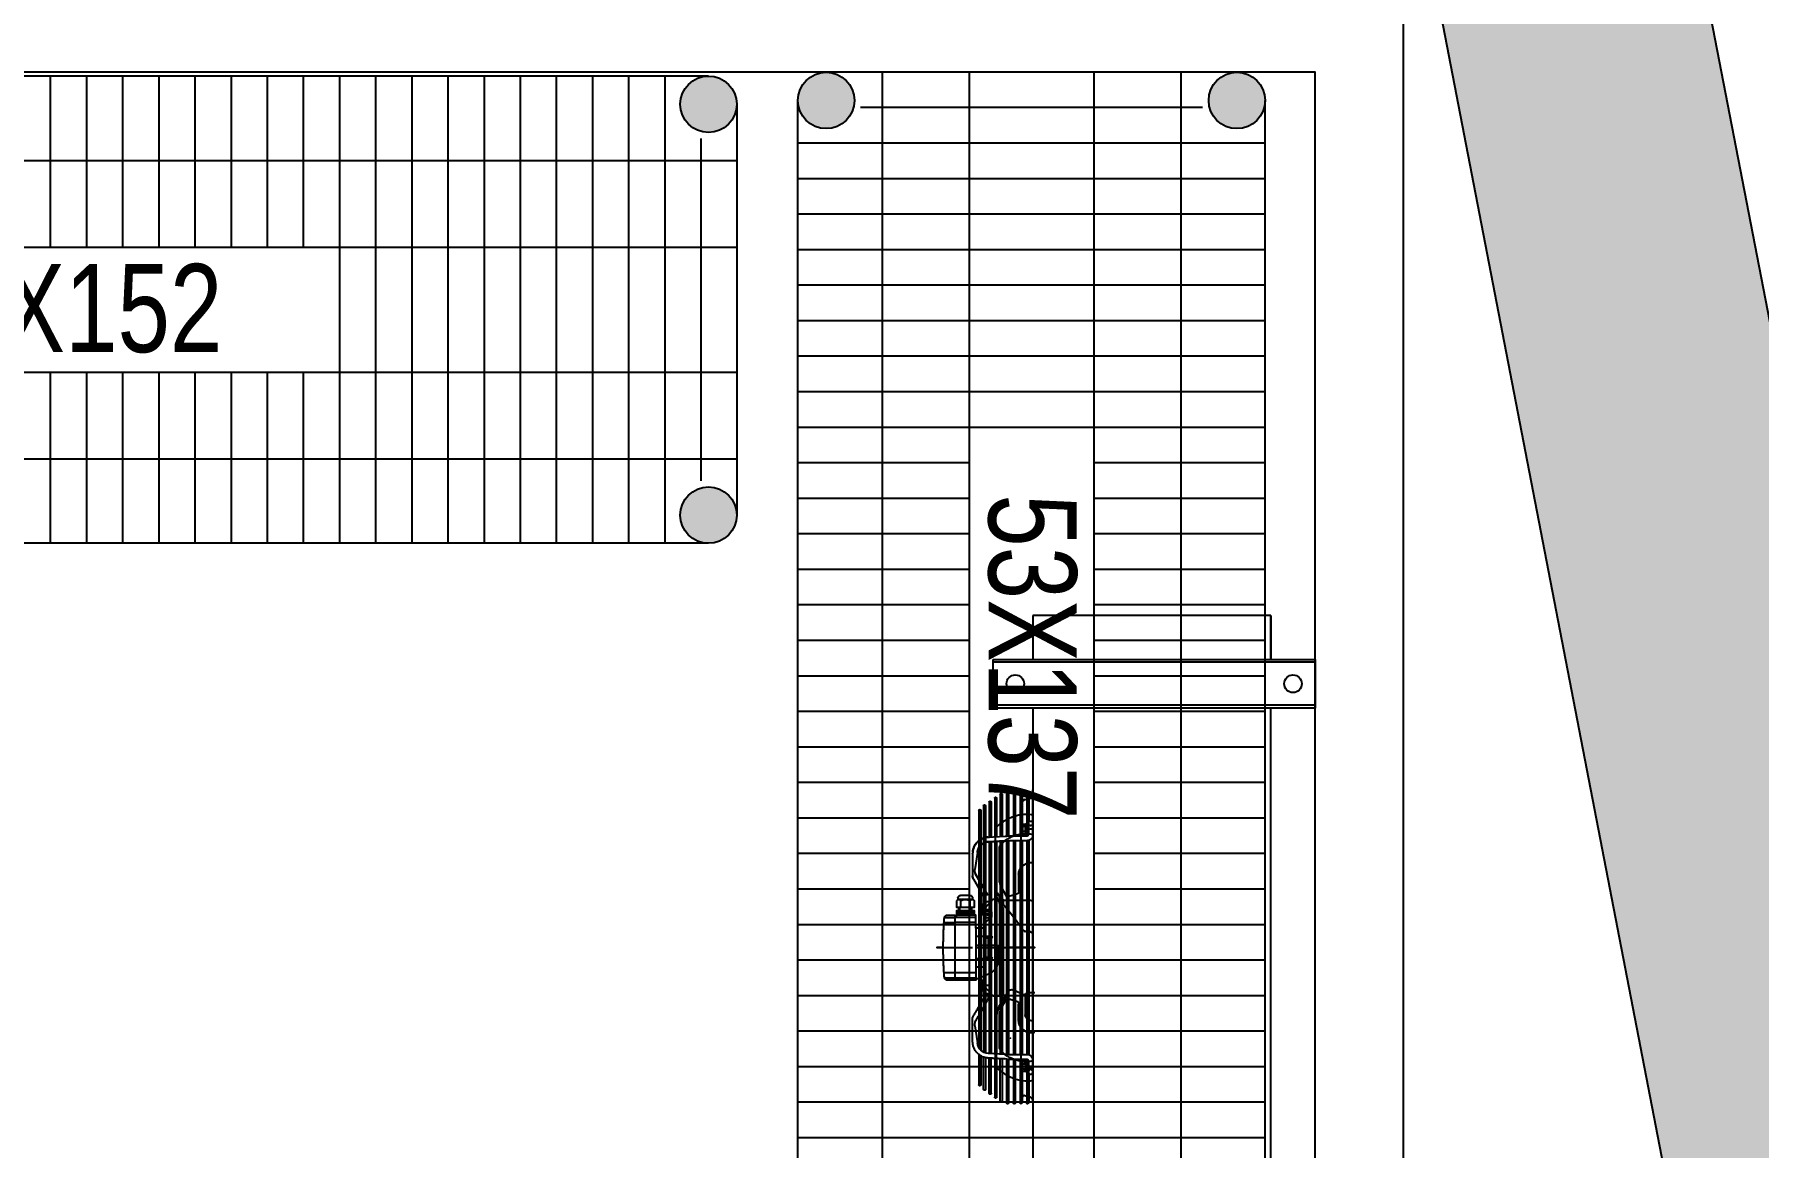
# Model space of a CAD drawing. Header units: millimetres. Extents: x -29311 to -3405, y 28913 to 42880.
# Drawn here: x -14179 to -13983.4, y 40150.8 to 40277 of the extents above; entities that cross this region are included whole.
import ezdxf

# ---------------------------------------------------------------- set-up
doc = ezdxf.new("R2010")
doc.units = ezdxf.units.MM
for name, color, linetype in [('A-BA', 1, 'Continuous'), ('Kıtc-002 Çizgi', 7, 'Continuous'), ('Kıtc-034 Soğuk Oda', 1, 'Continuous')]:
    doc.layers.add(name, color=color, linetype=linetype)
for name, color, linetype, lineweight in [('continious2', 253, 'Continuous', 25), ('s-depo', 140, 'Continuous', 25), ('tarama-betonarme', 252, 'Continuous', 13)]:
    doc.layers.add(name, color=color, linetype=linetype, lineweight=lineweight)
doc.styles.add('style1', font='turkce.shx', dxfattribs={"height": 100})

# ---------------------------------------------------------------- blocks, each defined once
blk = doc.blocks.new('A$C50763B7D')
at = {"layer": 'Kıtc-034 Soğuk Oda'}
for p, q in [((5.31, 42.91), (5.31, 6.41)), ((10.19, 42.91), (10.19, 6.41)), ((5, 37.91), (0, 37.91)), ((0, 37.91), (0, 10.91)), ((0, 37.91), (5, 37.91)), ((109.5, 37.91), (10.5, 37.91)), ((0, 10.91), (5, 10.91)), ((10.5, 10.91), (109.5, 10.91)), ((10.5, 10.91), (20.16, 10.91)), ((20.09, 10.43), (23.45, 10.43)), ((20.09, 10.21), (23.57, 10.21)), ((24.22, 10.24), (24.22, 10.91)), ((24.87, 10.21), (25.03, 10.21)), ((25.03, 10.24), (25.03, 7.96)), ((25.52, 10.43), (49.84, 10.43)), ((25.53, 10.21), (49.81, 10.21)), ((25.55, 10.24), (25.55, 7.98)), ((35.85, 10.07), (35.87, 10.03)), ((42.49, 8.72), (43.08, 10.03)), ((49.81, 7.98), (49.81, 10.24)), ((50.33, 7.96), (50.33, 10.24)), ((50.33, 10.21), (50.5, 10.21)), ((50.47, 10.91), (51.78, 10.91)), ((50.8, 10.39), (50.8, 10.24)), ((51.42, 9.77), (51.42, 10.09)), ((20.09, 9.67), (25.03, 9.67)), ((20.09, 9.45), (25.03, 9.45)), ((20.09, 8.91), (25.03, 8.91)), ((20.09, 8.69), (25.03, 8.69)), ((20.09, 7.93), (25.03, 7.93)), ((25.55, 9.67), (49.81, 9.67)), ((25.55, 9.45), (49.81, 9.45)), ((25.55, 8.91), (49.81, 8.91)), ((25.55, 8.69), (49.81, 8.69)), ((25.55, 8.15), (49.81, 8.15)), ((25.55, 7.93), (49.81, 7.93)), ((29.35, 9.29), (31.29, 9.29)), ((31.85, 7.91), (30.65, 7.28)), ((31.58, 9.17), (31.92, 8.07)), ((42.72, 8.05), (44.48, 7.11)), ((43.08, 7.84), (44.43, 7.02)), ((46.02, 9.29), (44.08, 9.29)), ((51.15, 9.2), (51.15, 9.72)), ((20.3, 7.42), (25.06, 7.42)), ((20.3, 7.19), (25.07, 7.19)), ((20.73, 6.57), (25.11, 6.57)), ((21.17, 6.17), (25.13, 6.17)), ((21.17, 5.95), (25.15, 5.95)), ((25.15, 5.81), (25.04, 7.75)), ((25.58, 7.42), (49.78, 7.42)), ((25.59, 7.19), (49.77, 7.19)), ((25.61, 6.79), (49.75, 6.79)), ((25.63, 6.57), (49.73, 6.57)), ((25.65, 6.17), (49.71, 6.17)), ((25.66, 5.95), (49.7, 5.95)), ((29.87, 7.11), (26.39, 7.11)), ((32.35, 7.17), (32.21, 7.17)), ((32.21, 6.85), (32.21, 6.51)), ((32.92, 5.72), (32.48, 6.12)), ((33.16, 7.54), (43.08, 7.54)), ((33.4, 6.17), (33.4, 4.7)), ((33.56, 6.13), (33.56, 5.4)), ((33.63, 6.2), (34.22, 6.2)), ((34.29, 6.13), (34.29, 5.4)), ((41.97, 6.17), (41.97, 4.7)), ((42.89, 6.12), (42.45, 5.72)), ((42.92, 6.12), (42.92, 5.84)), ((48.97, 7.11), (45.5, 7.11)), ((49.8, 7.77), (49.69, 5.85)), ((21.61, 5.54), (49.64, 5.54)), ((21.61, 5.32), (49.55, 5.32)), ((22.13, 4.99), (49.31, 4.99)), ((22.13, 4.77), (49.01, 4.77)), ((26.88, 4.61), (28.81, 4.33)), ((29.92, 4.16), (31.85, 5.28)), ((32.06, 4.06), (32.21, 4.06)), ((33.47, 3.99), (33.1, 3.99)), ((33.47, 3.92), (33.1, 3.92)), ((33.61, 5.14), (33.82, 5.14)), ((36.43, 5.4), (36.43, 4.44)), ((39.9, 5.4), (41.49, 5.4)), ((41.55, 5.14), (41.76, 5.14)), ((41.76, 5.14), (41.76, 4.84)), ((41.76, 5.14), (42.19, 5.14)), ((43.16, 5.32), (42.64, 5.32)), ((46.55, 4.33), (48.48, 4.61)), ((32.06, 2.4), (32.21, 2.4)), ((32.36, 3.77), (33.1, 3.77)), ((33.47, 2.51), (33.1, 2.51)), ((41.38, 2.07), (33.99, 2.07)), ((34.26, 0.94), (34.26, 2)), ((34.85, 0.89), (34.85, 2)), ((40.52, 0.89), (40.52, 2)), ((41.11, 0.94), (41.11, 2))]:
    blk.add_line(p, q, dxfattribs=at)
for points in [[(5, 6.41), (5, 42.91), (10.5, 42.91), (10.5, 6.41)], [(51.78, 10.39), (51.81, 10.39), (51.81, 10.24), (51.5, 10.24), (50.8, 10.24), (50.47, 10.24), (50.47, 10.39), (50.8, 10.39), (51.5, 10.39), (51.5, 10.24)], [(25.67, 5.85), (25.56, 7.77)], [(29.28, 4.37), (31.71, 5.77)], [(32.73, 5.32), (31.8, 5.32)], [(32.36, 2.23), (33.1, 2.23), (33.1, 4.28), (32.36, 4.28), (32.23, 4.13), (32.21, 4.1), (32.21, 2.4), (32.23, 2.38)], [(41.55, 5.14), (41.55, 4.84), (41.76, 4.84), (42.19, 4.84), (42.19, 5.14), (42.4, 5.14), (42.53, 5.14), (42.53, 5.21), (41.49, 5.21), (41.42, 5.21), (41.42, 5.14)]]:
    blk.add_lwpolyline(points, close=True, dxfattribs=at)
for points in [[(20.16, 10.91), (53.16, 10.91), (51.36, 10.91), (51.36, 10.76), (51.36, 10.24)], [(24.57, 10.39), (24.57, 10.24), (23.87, 10.24), (23.56, 10.24), (23.56, 10.39), (23.59, 10.39), (23.87, 10.39)], [(23.87, 10.24), (23.87, 10.39), (24.57, 10.39), (24.89, 10.39), (24.89, 10.24), (24.57, 10.24)], [(37.68, 4.44), (37.68, 11.13), (37.68, 7.87)], [(51.15, 10.91), (51.15, 10.24), (51.15, 10.55)], [(51.8, 10.21), (53.16, 10.21), (54.59, 10.21), (55.27, 10.21)], [(51.92, 10.43), (53.16, 10.43), (54.59, 10.43), (55.27, 10.43)], [(23.66, 9.77), (23.66, 9.77), (23.74, 9.72), (24.69, 9.72), (24.77, 9.77), (24.77, 9.77)], [(50.33, 9.67), (53.16, 9.67), (54.59, 9.67), (55.27, 9.67)], [(50.33, 9.45), (53.29, 9.45), (54.47, 9.45), (55.28, 9.45)], [(50.33, 8.91), (53.29, 8.91), (54.47, 8.91), (55.28, 8.91)], [(50.33, 8.69), (53.29, 8.69), (54.47, 8.69), (55.28, 8.69)], [(50.33, 7.93), (53.21, 7.93), (54.54, 7.93), (55.28, 7.93)], [(31.47, 6.85), (32.21, 7.28), (32.21, 7.54), (32.29, 7.54), (32.77, 7.54)], [(32.01, 6.66), (32.01, 6.66), (31.91, 6.77)], [(32.21, 7.28), (32.21, 7.17), (32.21, 7.05)], [(36.61, 6.17), (36.61, 5.84), (38.76, 5.84)], [(54.2, 6.17), (53.28, 6.17), (50.23, 6.17)], [(50.25, 6.57), (53.21, 6.57), (54.54, 6.57), (54.64, 6.57)], [(33.88, 5.32), (32.73, 5.32), (32.73, 5.21), (32.84, 5.21), (33.88, 5.21), (33.95, 5.21), (33.95, 5.14), (33.82, 5.14), (33.82, 4.84), (33.61, 4.84), (33.18, 4.84), (32.97, 4.84), (32.97, 5.14), (32.84, 5.14), (32.84, 5.21)], [(32.97, 5.14), (33.18, 5.14), (33.18, 4.84)], [(33.18, 5.14), (33.61, 5.14), (33.61, 4.84)], [(33.47, 2.83), (33.47, 4.06), (33.47, 4.24), (33.84, 4.24), (33.84, 4.18), (33.99, 4.18), (33.99, 4.06), (33.99, 3.97)], [(33.99, 4.06), (33.99, 2.88), (33.99, 2.33), (33.84, 2.33), (33.84, 2.88), (33.84, 4.06), (33.84, 4.18), (33.65, 4.18), (33.65, 4.06), (33.65, 2.88), (33.65, 2.33), (33.84, 2.33), (33.84, 2.27), (33.47, 2.27), (33.47, 2.51), (33.47, 2.59)], [(35.47, 4.44), (34.21, 4.44), (33.99, 4.44), (33.99, 4.18)], [(34.26, 4.36), (34.26, 4.06), (34.26, 2.88), (34.26, 2.14)], [(34.85, 4.36), (34.85, 4.06), (34.85, 2.88), (34.85, 2.14)], [(35.47, 5.4), (36.43, 5.4), (38.94, 5.4), (38.94, 4.44)], [(37.68, 0.74), (37.68, 0.74), (37.68, 0), (37.68, 2.88), (37.68, 4.06)], [(38.94, 5.4), (39.9, 5.4), (39.9, 4.44)], [(40.52, 2.14), (40.52, 2.88), (40.52, 4.06), (40.52, 4.36)], [(41.11, 2.14), (41.11, 2.88), (41.11, 4.06), (41.11, 4.36)], [(42.85, 5.4), (41.49, 5.4), (41.49, 5.32)], [(42.53, 5.21), (42.64, 5.21), (42.64, 5.32), (41.49, 5.32), (41.49, 5.21)], [(42.19, 4.84), (42.4, 4.84), (42.4, 5.14)], [(43.16, 5.84), (42.92, 5.84), (42.92, 5.47)], [(49.8, 4.77), (52.71, 4.77), (53.24, 4.77)], [(31.77, 3.77), (31.77, 3.59), (31.77, 2.88), (31.77, 2.7)], [(33.1, 2.59), (33.47, 2.59), (33.47, 2.7), (33.47, 2.83), (33.47, 2.88)]]:
    blk.add_lwpolyline(points, dxfattribs=at)
for centre in [(7.75, 40.41), (7.75, 8.91)]:
    blk.add_circle(centre, 1, dxfattribs=at)
at = {"layer": 'Kıtc-034 Soğuk Oda', "extrusion": (0, 0, -1)}
for centre, major_axis, start_param, end_param in [((20.08, 10.32), (0.0784, 0.0784), 2.28207, 5.615726), ((26.75, 10.15), (2.98, 2.98), 3.92838, 4.108501), ((26.75, 10.16), (-2.98, 2.98), 5.227591, 5.496398), ((24.22, 10.88), (0.588, 0.588), 2.016358, 2.696031), ((28.81, 10.15), (-2.87, 2.87), 5.521224, 5.686505), ((28.81, 10.16), (-2.87, 2.87), 5.221553, 5.413941), ((24.89, 10.24), (0.105, 0.105), -0.785398, 0.785398), ((29.62, 10.77), (1.13, 1.13), 3.948976, 4.010228), ((29.63, 10.77), (1.14, 1.14), 3.870027, 3.949132), ((29.63, 10.77), (1.14, 1.14), 3.790829, 3.869934), ((29.62, 10.77), (-1.13, 1.13), 5.282246, 5.361781), ((29.62, 10.77), (1.13, 1.13), 3.631825, 3.711355), ((29.59, 10.76), (1.11, 1.11), 3.55119, 3.631986), ((29.59, 10.76), (1.11, 1.11), 3.470306, 3.551091), ((29.54, 10.74), (-1.07, 1.07), 4.958464, 5.041272), ((29.54, 10.74), (-1.07, 1.07), 4.875566, 4.958358), ((29.48, 10.7), (1.02, 1.02), 3.219535, 3.304955), ((52.79, -15.42), (-21.54, 21.54), 0.068333, 0.190136), ((36.05, 9.73), (0.246, 0.246), 4.136819, 4.974188), ((36.3, 10.33), (0.366, 0.366), 3.403392, 4.565502), ((39.14, 8.23), (-2.87, 2.87), 6.136299, 6.220702), ((45.8, 10.89), (-2.14, 2.14), 5.234627, 5.576836), ((45.3, 10.52), (0.345, 0.345), 2.28971, 2.356167), ((45.3, 10.53), (0.349, 0.349), 2.223781, 2.289656), ((45.3, 10.55), (-0.367, 0.367), 3.667791, 3.795034), ((45.3, 10.55), (-0.367, 0.367), 3.540012, 3.667402), ((45.26, 10.63), (0.428, 0.428), 1.855236, 1.969777), ((45.26, 10.63), (-0.427, 0.427), 3.31102, 3.425748), ((45.18, 10.75), (-0.526, 0.526), 3.211862, 3.311404), ((45.05, 10.87), (0.653, 0.653), 1.36938, 1.455395), ((44.88, 10.98), (-0.799, 0.799), 2.865237, 2.940337), ((44.88, 10.98), (-0.798, 0.798), 2.790005, 2.865158), ((44.7, 11.07), (0.943, 0.943), 1.152122, 1.21932), ((44.7, 11.07), (-0.942, 0.942), 2.655634, 2.722861), ((44.53, 11.12), (-1.07, 1.07), 2.593806, 2.655716), ((44.53, 11.12), (1.07, 1.07), 0.961039, 1.022965), ((44.41, 11.14), (1.15, 1.15), 0.92968, 0.961107), ((45.89, 10.7), (1.02, 1.02), 1.407434, 1.492854), ((45.83, 10.74), (-1.07, 1.07), 2.895624, 2.978416), ((45.78, 10.76), (-1.11, 1.11), 2.6512, 2.731996), ((45.75, 10.77), (-1.13, 1.13), 2.57183, 2.65136), ((45.78, 10.78), (1.11, 1.11), 0.560797, 0.604414), ((45.75, 10.77), (-1.13, 1.13), 2.492201, 2.571736), ((45.75, 10.77), (-1.13, 1.13), 2.17505, 2.254579), ((45.73, 10.77), (-1.14, 1.14), 2.413251, 2.492356), ((45.75, 10.77), (-1.13, 1.13), 2.254674, 2.334209), ((45.73, 10.77), (1.14, 1.14), 0.763257, 0.842362), ((50.47, 10.24), (-0.471, 0.471), 5.497787, 7.068583), ((50.47, 10.24), (-0.105, 0.105), 5.497787, 7.068583), ((46.55, 10.16), (-2.87, 2.87), 2.424874, 2.632429), ((46.55, 10.15), (2.87, 2.87), 0.596681, 0.761961), ((51.15, 10.88), (0.588, 0.588), 2.016358, 2.696031), ((51.56, 10.27), (-0.16, 0.16), 3.26588, 4.588102), ((48.62, 10.27), (2.98, 2.98), 0.786787, 1.055595), ((48.62, 10.25), (2.98, 2.98), 0.629818, 0.784009), ((55.29, 10.32), (-0.0784, 0.0784), 0.667459, 4.001115), ((55.29, 10.32), (-0.0784, 0.0784), 0.667459, 4.001115), ((20.09, 9.56), (0.0784, 0.0784), 2.332894, 5.499349), ((20.09, 8.8), (0.0784, 0.0784), 2.356194, 5.491932), ((27.42, 10.35), (-3.47, 3.47), 4.983572, 5.225693), ((28.67, 11.06), (4.49, 4.49), 3.207953, 3.412361), ((24.22, 10.56), (0.588, 0.588), 2.016358, 2.696031), ((28.76, 10.12), (2.83, 2.83), 3.370857, 3.65722), ((28.73, 7.96), (-2.61, 2.61), 5.441178, 5.497787), ((27.75, 9.46), (1.97, 1.97), 2.978844, 3.377803), ((29.25, 7.98), (2.61, 2.61), 3.870567, 3.926991), ((29.48, 10.7), (1.02, 1.02), 3.134018, 3.219418), ((29.43, 10.64), (-0.967, 0.967), 4.616626, 4.705019), ((29.43, 10.65), (-0.968, 0.968), 4.528126, 4.616496), ((29.39, 10.59), (0.921, 0.921), 2.86617, 2.957557), ((29.39, 10.59), (-0.921, 0.921), 4.345459, 4.436822), ((29.37, 10.54), (-0.883, 0.883), 4.251721, 4.345708), ((29.37, 10.54), (-0.884, 0.884), 4.157598, 4.251565), ((29.36, 10.51), (0.859, 0.859), 2.491304, 2.587069), ((29.36, 10.51), (0.859, 0.859), 2.395385, 2.491139), ((29.36, 10.51), (-0.858, 0.858), 3.952882, 3.966324), ((29.36, 10.5), (-0.855, 0.855), 3.939409, 3.952881), ((31.29, 8.74), (0.393, 0.393), -0.785569, -0.696436), ((31.29, 8.77), (0.37, 0.37), -0.6968, -0.603944), ((31.3, 8.83), (-0.327, 0.327), 0.966415, 1.067225), ((31.47, 9.13), (-0.0806, 0.0806), 1.682012, 1.938797), ((31.74, 8.13), (-0.172, 0.172), 3.277271, 3.446371), ((31.78, 8.07), (0.12, 0.12), 1.492676, 1.707939), ((31.82, 8.03), (-0.0831, 0.0831), 2.789433, 3.064318), ((31.84, 8.02), (-0.0699, 0.0699), 1.793315, 2.101643), ((43.55, 8.03), (0.0831, 0.0831), 3.218868, 3.493753), ((43.59, 8.07), (-0.12, 0.12), 4.575246, 4.790509), ((43.63, 8.13), (0.172, 0.172), 2.836814, 3.005914), ((43.9, 9.13), (0.0806, 0.0806), 4.344388, 4.601173), ((44.01, 8.98), (0.212, 0.212), -1.314397, -1.17995), ((44.04, 8.91), (-0.272, 0.272), 0.390073, 0.504141), ((44.07, 8.83), (-0.327, 0.327), 0.503572, 0.604381), ((44.08, 8.77), (-0.37, 0.37), 0.603944, 0.6968), ((44.08, 8.74), (-0.393, 0.393), 0.696436, 0.785569), ((46, 10.5), (0.855, 0.855), 2.330304, 2.343777), ((46, 10.51), (0.858, 0.858), 2.316861, 2.330304), ((46, 10.51), (0.859, 0.859), 2.22125, 2.317004), ((46, 10.51), (-0.859, 0.859), 3.696116, 3.791881), ((46, 10.54), (0.884, 0.884), 2.03162, 2.125588), ((46, 10.54), (0.883, 0.883), 1.937478, 2.031464), ((45.97, 10.59), (-0.921, 0.921), 3.417159, 3.508523), ((45.97, 10.59), (-0.921, 0.921), 3.325628, 3.417016), ((45.94, 10.65), (-0.968, 0.968), 3.237486, 3.325855), ((45.94, 10.64), (-0.967, 0.967), 3.148963, 3.237356), ((45.89, 10.7), (-1.02, 1.02), 3.063768, 3.149167), ((47.93, 8.38), (0.0185, 0.0185), 1.908335, 2.147272), ((47.61, 9.46), (1.97, 1.97), 1.334586, 1.733545), ((46.11, 7.98), (2.61, 2.61), 0.785398, 0.841822), ((46.6, 10.12), (-2.83, 2.83), 2.625965, 2.912328), ((46.63, 7.96), (-2.61, 2.61), 2.356194, 2.412803), ((46.69, 11.17), (4.49, 4.49), 1.300028, 1.504436), ((47.95, 10.46), (-3.47, 3.47), 2.628289, 2.870409), ((55.28, 9.56), (-0.0784, 0.0784), 0.783836, 3.950291), ((55.28, 9.56), (-0.0784, 0.0784), 0.783836, 3.950291), ((55.28, 8.8), (-0.0784, 0.0784), 0.791253, 3.926991), ((20.3, 7.3), (0.0784, 0.0784), 2.356194, 5.488886), ((21.17, 6.06), (0.0784, 0.0784), 2.356194, 5.4852), ((24.2, 7.15), (0.291, 0.291), 2.976831, 3.204299), ((24.33, 7.32), (-0.438, 0.438), 4.376802, 4.549659), ((24.44, 7.55), (-0.618, 0.618), 4.2409, 4.378345), ((24.52, 7.79), (-0.8, 0.8), 4.126239, 4.241941), ((24.56, 8), (-0.949, 0.949), 4.023733, 4.126968), ((24.57, 8.12), (1.03, 1.03), 2.355937, 2.4535), ((26.99, 5.93), (1.31, 1.31), 3.863573, 3.961121), ((26.34, 7.46), (-0.247, 0.247), 4.246511, 4.382716), ((26.37, 7.55), (-0.311, 0.311), 4.130748, 4.247402), ((26.38, 7.62), (0.363, 0.363), 2.455386, 2.560603), ((26.39, 7.66), (0.392, 0.392), 2.355954, 2.455906), ((29.87, 9.19), (1.47, 1.47), 2.252156, 2.356467), ((29.89, 9.02), (1.35, 1.35), 2.142449, 2.252751), ((29.95, 8.73), (1.14, 1.14), 2.019794, 2.143207), ((30.07, 8.39), (-0.887, 0.887), 3.445587, 3.591648), ((52.79, -15.42), (21.54, 21.54), -1.540426, -1.526856), ((52.79, -15.42), (-21.44, 21.44), 0.03037, 0.039464), ((52.79, -15.42), (21.54, 21.54), -1.526856, -1.520739), ((52.79, -15.42), (21.44, 21.44), -1.531333, -1.518473), ((52.79, -15.42), (21.54, 21.54), -1.520739, -1.502463), ((32.53, 7.48), (0.261, 0.261), 1.631792, 1.756742), ((52.79, -15.42), (21.36, 21.36), -1.509801, -1.49258), ((33.63, 6.13), (0.0523, 0.0523), 3.926991, 5.497787), ((33.96, 5.81), (-0.121, 0.121), 5.814379, 5.884605), ((33.92, 5.83), (-0.0881, 0.0881), 6.196838, 6.283889), ((33.89, 5.86), (0.0616, 0.0616), -1.373074, -1.26208), ((33.89, 5.86), (-0.0617, 0.0617), 0.308973, 0.419829), ((33.89, 5.87), (0.0544, 0.0544), -1.151459, -1.030649), ((33.89, 5.87), (-0.0545, 0.0545), 0.540479, 0.661187), ((33.89, 5.87), (0.052, 0.052), -0.910198, -0.785581), ((33.89, 5.87), (-0.052, 0.052), 0.785581, 0.910198), ((33.89, 5.87), (-0.0545, 0.0545), 0.909609, 1.030317), ((33.89, 5.87), (-0.0544, 0.0544), 1.030649, 1.151459), ((33.88, 5.86), (0.0617, 0.0617), -0.419829, -0.308973), ((33.88, 5.86), (-0.0616, 0.0616), 1.26208, 1.373074), ((33.87, 5.85), (-0.0732, 0.0732), 1.372713, 1.471378), ((33.87, 5.85), (0.0731, 0.0731), -0.099237, -0.000455), ((33.86, 5.83), (0.0881, 0.0881), -0.000704, 0.086347), ((33.86, 5.83), (0.088, 0.088), 0.086472, 0.173604), ((33.82, 5.81), (0.121, 0.121), 0.328319, 0.398515), ((33.82, 5.81), (-0.121, 0.121), 1.969377, 2.039603), ((34.22, 6.13), (-0.0523, 0.0523), 0.785398, 2.356194), ((35.98, 7.02), (-1.33, 1.33), 4.483365, 4.963871), ((36.5, 6.17), (-0.0784, 0.0784), 5.887583, 8.249584), ((38.87, 6.17), (-0.0784, 0.0784), 5.887583, 8.249584), ((25.88, -1.01), (11.55, 11.55), 0.351241, 0.445856), ((45.42, 8.73), (-1.14, 1.14), 4.139979, 4.263391), ((45.48, 9.02), (-1.35, 1.35), 4.030434, 4.140737), ((45.5, 9.19), (-1.47, 1.47), 3.926718, 4.031029), ((48.97, 7.66), (-0.392, 0.392), 3.827279, 3.927231), ((48.98, 7.62), (0.363, 0.363), 2.151786, 2.257003), ((48.99, 7.55), (-0.311, 0.311), 3.606579, 3.723234), ((49.02, 7.46), (-0.247, 0.247), 3.471266, 3.607471), ((49.06, 7.38), (0.182, 0.182), 1.734588, 1.901722), ((49.11, 7.32), (-0.126, 0.126), 3.093739, 3.30695), ((48.37, 5.93), (-1.31, 1.31), 2.322064, 2.419613), ((50.79, 8.23), (-1.03, 1.03), 3.829685, 3.927249), ((50.81, 8.11), (0.949, 0.949), 2.156218, 2.259453), ((50.85, 7.9), (0.8, 0.8), 2.041244, 2.156946), ((50.93, 7.66), (0.618, 0.618), 1.90484, 2.042285), ((54.63, 6.68), (0.0784, 0.0784), -0.794299, 2.356194), ((21.61, 5.43), (-0.0784, 0.0784), 3.926991, 7.059683), ((22.13, 4.88), (0.0784, 0.0784), 2.356194, 5.488886), ((28.93, 5.66), (-0.941, 0.941), 3.65795, 4.014257), ((32.06, 3.77), (0.209, 0.209), 3.926991, 5.497787), ((32.51, 4.02), (0.209, 0.209), 4.06882, 4.287329), ((33.71, 6.51), (-0.784, 0.784), 4.148479, 4.712389), ((33.99, 5.8), (0.145, 0.145), 4.05082, 4.1132), ((33.99, 5.8), (0.145, 0.145), 3.988386, 4.050774), ((33.99, 5.8), (-0.148, 0.148), 5.497809, 5.559256), ((33.99, 5.8), (-0.148, 0.148), 5.436318, 5.497765), ((33.99, 5.8), (-0.145, 0.145), 5.374004, 5.436392), ((33.99, 5.8), (-0.145, 0.145), 5.311578, 5.373958), ((33.97, 5.8), (-0.135, 0.135), 5.74923, 5.814474), ((33.97, 5.8), (0.135, 0.135), 4.11312, 4.178381), ((33.97, 5.8), (-0.135, 0.135), 5.246397, 5.311658), ((33.97, 5.8), (0.135, 0.135), 3.610304, 3.675548), ((33.96, 5.79), (0.121, 0.121), 3.540173, 3.610399), ((33.96, 5.79), (0.121, 0.121), 3.469912, 3.540108), ((33.92, 5.77), (-0.088, 0.088), 4.798861, 4.885993), ((33.92, 5.77), (-0.0881, 0.0881), 4.711685, 4.798736), ((33.89, 5.74), (0.0616, 0.0616), 2.832876, 2.94387), ((33.89, 5.74), (0.0617, 0.0617), 2.721763, 2.832619), ((33.89, 5.73), (0.0544, 0.0544), 2.601445, 2.722255), ((33.89, 5.73), (-0.0545, 0.0545), 4.051202, 4.17191), ((33.89, 5.73), (0.052, 0.052), 2.356377, 2.480994), ((33.89, 5.73), (-0.052, 0.052), 3.802191, 3.926808), ((33.89, 5.73), (0.0545, 0.0545), 2.111276, 2.231984), ((33.89, 5.73), (0.0544, 0.0544), 1.990134, 2.110944), ((33.88, 5.74), (-0.0617, 0.0617), 3.450566, 3.561422), ((33.88, 5.74), (0.0616, 0.0616), 1.768519, 1.879513), ((33.87, 5.75), (0.0732, 0.0732), 1.670215, 1.768879), ((33.86, 5.77), (0.088, 0.088), 1.397192, 1.484325), ((33.84, 5.78), (-0.105, 0.105), 2.890724, 2.968161), ((33.82, 5.79), (0.121, 0.121), 1.172281, 1.242477), ((33.84, 5.78), (-0.105, 0.105), 2.81315, 2.890637), ((33.8, 5.8), (0.135, 0.135), 0.468711, 0.533956), ((33.8, 5.8), (-0.135, 0.135), 2.607637, 2.672882), ((33.82, 5.79), (-0.121, 0.121), 2.672786, 2.743012), ((33.8, 5.8), (0.135, 0.135), 0.534008, 0.599269), ((33.79, 5.8), (-0.145, 0.145), 2.169985, 2.232365), ((33.79, 5.8), (-0.145, 0.145), 2.232411, 2.294799), ((33.78, 5.8), (-0.148, 0.148), 2.294726, 2.356173), ((33.78, 5.8), (0.148, 0.148), 0.78542, 0.846867), ((33.79, 5.8), (0.145, 0.145), 0.846794, 0.909182), ((33.79, 5.8), (0.145, 0.145), 0.909227, 0.971608), ((33.8, 5.8), (0.135, 0.135), 0.971527, 1.036789), ((25.88, -1.01), (11.55, 11.55), 0.463068, 0.469953), ((41.66, 6.51), (0.784, 0.784), 1.570796, 2.134707), ((42.85, 5.47), (0.0523, 0.0523), 0.785398, 2.356194), ((43.16, 3.99), (1.31, 1.31), -0.785398, -0.513045), ((43.16, 3.99), (0.941, 0.941), -0.785398, -0.513045), ((48.37, 5.93), (0.941, 0.941), 0.846576, 2.268928), ((48.37, 5.93), (-0.941, 0.941), 2.408818, 2.417373), ((32.06, 2.7), (-0.209, 0.209), 3.926991, 5.497787), ((32.51, 2.49), (-0.209, 0.209), 5.137449, 6.544985)]:
    blk.add_ellipse(centre, major_axis=major_axis, ratio=1, start_param=start_param, end_param=end_param, dxfattribs=at)
at = {"layer": 'Kıtc-034 Soğuk Oda'}
for points, weights, knots in [([(55.16, 10.91), (37.66, 10.91), (20.16, 10.91), (20.47, 10.91), (20.68, 10.69), (20.9, 10.47), (20.9, 10.17), (20.9, 9.85), (20.9, 9.54), (37.68, 9.54), (54.47, 9.54), (54.47, 9.85), (54.47, 10.17), (54.47, 10.47), (54.69, 10.69), (54.9, 10.91), (55.21, 10.91), (54.9, 10.91), (54.59, 10.91), (53.88, 10.91), (53.16, 10.91)], [1, 1, 1, 0.923879532511, 1, 0.923879532511, 1, 1, 1, 1, 1, 1, 1, 0.923879532509, 1, 0.923879532509, 1, 1, 1, 1, 1], [0, 0, 0, 1, 1, 1.785398, 1.785398, 2.570796, 2.570796, 3.570796, 3.570796, 4.570796, 4.570796, 5.570796, 5.570796, 6.356194, 6.356194, 7.141593, 7.141593, 8.141593, 8.141593, 9.141593, 9.141593, 9.141593]), ([(23.59, 10.91), (23.85, 10.91), (23.85, 10.65), (23.85, 10.39), (23.59, 10.39), (23.33, 10.39), (23.33, 10.65), (23.33, 10.91), (23.59, 10.91), (24.24, 10.91), (24.89, 10.91), (25.55, 10.91), (25.55, 10.24)], [1, 0.707106781187, 1, 0.707106781187, 1, 0.707106781187, 1, 0.707106781187, 1, 1, 1, 0.707106781188, 1], [0, 0, 0, 1.570796, 1.570796, 3.141593, 3.141593, 4.712389, 4.712389, 6.283185, 6.283185, 7.283185, 7.283185, 8.853982, 8.853982, 8.853982]), ([(23.66, 10.09), (23.6, 10.17), (23.54, 10.24), (24.22, 10.24), (24.89, 10.24), (24.83, 10.17), (24.77, 10.09), (24.63, 9.99), (24.49, 10.09), (24.49, 9.93), (24.49, 9.77), (24.63, 9.66), (24.77, 9.77), (24.77, 9.93), (24.77, 10.09)], [1, 1, 1, 1, 1, 1, 1, 0.789310470487, 1, 1, 1, 0.789310470464, 1, 1, 1], [0, 0, 0, 1, 1, 2, 2, 3, 3, 4.322222, 4.322222, 5.322222, 5.322222, 6.644445, 6.644445, 7.644445, 7.644445, 7.644445]), ([(23.94, 10.09), (23.8, 9.99), (23.66, 10.09), (23.66, 9.93), (23.66, 9.77), (23.8, 9.66), (23.94, 9.77), (23.94, 9.93), (23.94, 10.09)], [1, 0.789310470487, 1, 1, 1, 0.789310470464, 1, 1, 1], [0, 0, 0, 1.322222, 1.322222, 2.322222, 2.322222, 3.644445, 3.644445, 4.644445, 4.644445, 4.644445]), ([(32.29, 7.54), (32.29, 8.96), (32.29, 10.38), (32.29, 10.65), (32.37, 10.91)], [1, 1, 1, 0.986361221501, 1], [0, 0, 0, 1, 1, 1.330695, 1.330695, 1.330695]), ([(42.92, 9.98), (42.99, 10.03), (43.08, 10.03), (44.19, 10.03), (45.3, 10.03)], [1, 0.957755338239, 1, 1, 1], [0, 0, 0, 0.583407, 0.583407, 1.583407, 1.583407, 1.583407]), ([(45.78, 10.3), (45.75, 10.26), (45.73, 10.24), (45.7, 10.21), (45.67, 10.18)], [1, 0.999077269597, 1, 0.998758065832, 1], [0, 0, 0, 0.0859243, 0.0859243, 0.1856114, 0.1856114, 0.1856114]), ([(47.24, 10.19), (47.21, 10.13), (47.18, 10.07), (47.16, 10.02), (47.13, 9.96)], [1, 0.999184332451, 1, 0.999142983122, 1], [0, 0, 0, 0.0807851, 0.0807851, 0.1635928, 0.1635928, 0.1635928]), ([(50.87, 9.77), (50.87, 9.93), (50.87, 10.09), (50.73, 9.99), (50.59, 10.09), (50.59, 9.93), (50.59, 9.77), (50.59, 9.77), (50.59, 9.77), (50.63, 9.75), (50.67, 9.72), (51.15, 9.72), (51.62, 9.72), (51.66, 9.75), (51.7, 9.77), (51.7, 9.77), (51.7, 9.77), (51.7, 9.93), (51.7, 10.09), (51.76, 10.17), (51.82, 10.24), (51.15, 10.24), (50.47, 10.24), (50.53, 10.17), (50.59, 10.09)], [1, 1, 1, 0.789310470487, 1, 1, 1, 1, 1, 1, 1, 1, 1, 1, 1, 1, 1, 1, 1, 1, 1, 1, 1, 1, 1], [0, 0, 0, 1, 1, 2.322222, 2.322222, 3.322222, 3.322222, 4.322222, 4.322222, 5.322222, 5.322222, 6.322222, 6.322222, 7.322222, 7.322222, 8.322222, 8.322222, 9.322222, 9.322222, 10.322222, 10.322222, 11.322222, 11.322222, 12.322222, 12.322222, 12.322222]), ([(51.78, 10.39), (51.52, 10.39), (51.52, 10.65), (51.52, 10.91), (51.78, 10.91), (52.03, 10.91), (52.03, 10.65), (52.03, 10.39), (51.78, 10.39)], [1, 0.707106781187, 1, 0.707106781187, 1, 0.707106781187, 1, 0.707106781187, 1], [0, 0, 0, 1.570796, 1.570796, 3.141593, 3.141593, 4.712389, 4.712389, 6.283185, 6.283185, 6.283185]), ([(20.09, 7.93), (20.02, 7.93), (19.99, 7.98), (19.96, 8.04), (19.99, 8.09), (20.02, 8.15), (20.09, 8.15), (22.56, 8.15), (25.03, 8.15)], [1, 0.865282725606, 1, 0.865282725606, 1, 0.865282725606, 1, 1, 1], [0, 0, 0, 1.050164, 1.050164, 2.100329, 2.100329, 3.150493, 3.150493, 4.150493, 4.150493, 4.150493]), ([(31.43, 9.27), (31.45, 9.27), (31.47, 9.26), (31.49, 9.25), (31.51, 9.24)], [1, 0.998373990694, 1, 0.997741350893, 1], [0, 0, 0, 0.1140684, 0.1140684, 0.2485154, 0.2485154, 0.2485154]), ([(31.51, 9.24), (31.52, 9.23), (31.54, 9.22), (31.55, 9.21), (31.56, 9.2)], [1, 0.996625680555, 1, 0.994705790483, 1], [0, 0, 0, 0.1643464, 0.1643464, 0.3702374, 0.3702374, 0.3702374]), ([(31.93, 8.04), (31.94, 8.03), (31.93, 8.01), (31.93, 8), (31.93, 7.98)], [1, 0.985060682259, 1, 0.98638337132, 1], [0, 0, 0, 0.3461406, 0.3461406, 0.6765663, 0.6765663, 0.6765663]), ([(43.16, 6.51), (43.16, 6.84), (43.16, 7.17), (43.16, 7.36), (43.16, 7.54), (43.12, 7.54), (43.08, 7.54), (43.08, 7.69), (43.08, 7.84), (42.9, 7.94), (42.72, 8.05), (42.3, 8.28), (42.49, 8.72)], [1, 1, 1, 1, 1, 1, 1, 1, 1, 1, 1, 0.730774152892, 1], [0, 0, 0, 1, 1, 2, 2, 3, 3, 4, 4, 5, 5, 6.502682, 6.502682, 6.502682]), ([(43.44, 7.98), (43.44, 8), (43.43, 8.01), (43.43, 8.03), (43.44, 8.04)], [1, 0.986383371331, 1, 0.985060682257, 1], [0, 0, 0, 0.3304257, 0.3304257, 0.6765663, 0.6765663, 0.6765663]), ([(43.44, 8.04), (43.44, 8.06), (43.45, 8.07), (43.62, 8.62), (43.79, 9.17)], [1, 0.988140265059, 1, 1, 1], [0, 0, 0, 0.308328, 0.308328, 1.308328, 1.308328, 1.308328]), ([(44.88, 7.21), (44.8, 7.24), (44.71, 7.28), (44.12, 7.59), (43.52, 7.91)], [1, 0.997334462686, 1, 1, 1], [0, 0, 0, 0.146061, 0.146061, 1.146061, 1.146061, 1.146061]), ([(43.81, 9.2), (43.82, 9.21), (43.83, 9.22), (43.84, 9.23), (43.86, 9.24)], [1, 0.994705790542, 1, 0.996625680555, 1], [0, 0, 0, 0.205891, 0.205891, 0.3702374, 0.3702374, 0.3702374]), ([(47.96, 8.36), (47.95, 8.36), (47.95, 8.36), (47.95, 8.36), (47.94, 8.36)], [1, 0.996106431449, 1, 0.994580852901, 1], [0, 0, 0, 0.1765468, 0.1765468, 0.3848552, 0.3848552, 0.3848552]), ([(50.33, 8.15), (51.81, 8.15), (53.29, 8.15), (53.88, 8.15), (54.47, 8.15), (54.88, 8.15), (55.28, 8.15), (55.35, 8.15), (55.38, 8.09), (55.41, 8.04), (55.38, 7.98), (55.35, 7.93), (55.28, 7.93)], [1, 1, 1, 1, 1, 1, 1, 0.865282725601, 1, 0.865282725601, 1, 0.865282725601, 1], [0, 0, 0, 1, 1, 2, 2, 3, 3, 4.050164, 4.050164, 5.100329, 5.100329, 6.150493, 6.150493, 6.150493]), ([(51.7, 9.77), (51.56, 9.66), (51.42, 9.77), (51.15, 9.67), (50.87, 9.77), (50.73, 9.66), (50.59, 9.77)], [1, 0.789310470464, 1, 0.942809041584, 1, 0.789310470464, 1], [0, 0, 0, 1.322222, 1.322222, 2.001896, 2.001896, 3.324118, 3.324118, 3.324118]), ([(20.73, 6.57), (20.67, 6.57), (20.64, 6.63), (20.61, 6.68), (20.64, 6.74), (20.67, 6.79), (20.74, 6.79), (22.92, 6.79), (25.09, 6.79)], [1, 0.865282725606, 1, 0.865282725606, 1, 0.865282725606, 1, 1, 1], [0, 0, 0, 1.050164, 1.050164, 2.100329, 2.100329, 3.150493, 3.150493, 4.150493, 4.150493, 4.150493]), ([(31.47, 6.85), (31.13, 6.66), (30.73, 6.66), (27.65, 6.66), (24.57, 6.66)], [1, 0.966158876657, 1, 1, 1], [0, 0, 0, 0.521795, 0.521795, 1.521795, 1.521795, 1.521795]), ([(26.19, 7.15), (26.17, 7.16), (26.15, 7.17), (26.13, 7.18), (26.12, 7.2)], [1, 0.996510314401, 1, 0.9943230179, 1], [0, 0, 0, 0.1671339, 0.1671339, 0.3803448, 0.3803448, 0.3803448]), ([(32.21, 6.51), (32.21, 6.29), (32.41, 6.19), (32.44, 6.17), (32.44, 6.12)], [1, 0.859086122937, 1, 0.859086122944, 1], [0, 0, 0, 1.07463, 1.07463, 2.149259, 2.149259, 2.149259]), ([(33.88, 5.4), (33.72, 5.4), (33.56, 5.4), (33.04, 5.4), (32.52, 5.4), (32.44, 5.4), (32.44, 5.47), (32.44, 5.8), (32.44, 6.12)], [1, 1, 1, 1, 1, 0.707106781189, 1, 1, 1], [0, 0, 0, 1, 1, 2, 2, 3.570796, 3.570796, 4.570796, 4.570796, 4.570796]), ([(43.16, 7.17), (37.94, 7.17), (32.73, 7.17), (32.63, 7.1), (32.5, 7.11)], [1, 1, 1, 0.945046122032, 1], [0, 0, 0, 1, 1, 1.666121, 1.666121, 1.666121]), ([(33.8, 5.87), (33.8, 5.88), (33.8, 5.88), (33.8, 5.89), (33.81, 5.89)], [1, 0.999384121458, 1, 0.999249560003, 1], [0, 0, 0, 0.0701964, 0.0701964, 0.1476836, 0.1476836, 0.1476836]), ([(33.81, 5.89), (33.81, 5.9), (33.81, 5.9), (33.82, 5.91), (33.82, 5.91)], [1, 0.999250544548, 1, 0.999051143699, 1], [0, 0, 0, 0.0774364, 0.0774364, 0.1645688, 0.1645688, 0.1645688]), ([(33.83, 5.92), (33.83, 5.92), (33.84, 5.93), (33.84, 5.93), (33.84, 5.93)], [1, 0.998780501517, 1, 0.998783411389, 1], [0, 0, 0, 0.0987824, 0.0987824, 0.1974469, 0.1974469, 0.1974469]), ([(33.96, 5.9), (33.96, 5.9), (33.97, 5.89), (33.97, 5.89), (33.97, 5.88)], [1, 0.999250544546, 1, 0.999249559987, 1], [0, 0, 0, 0.0774364, 0.0774364, 0.1549236, 0.1549236, 0.1549236]), ([(36.61, 5.84), (36.61, 5.68), (36.61, 5.51), (36.61, 5.4), (36.5, 5.4), (36.39, 5.4), (36.39, 5.51), (36.39, 5.84), (36.39, 6.17)], [1, 1, 1, 0.707106781187, 1, 0.707106781187, 1, 1, 1], [0, 0, 0, 1, 1, 2.570796, 2.570796, 4.141593, 4.141593, 5.141593, 5.141593, 5.141593]), ([(37.42, 4.44), (37.42, 5.73), (37.42, 7.02), (37.64, 7.02), (37.87, 7.02), (38.38, 7.02), (38.9, 7.02), (39.41, 7.02), (39.86, 6.77), (40.43, 6.46), (40.71, 5.87)], [1, 1, 1, 1, 1, 1, 1, 0.968166097718, 1, 0.950696961754, 1], [0, 0, 0, 1, 1, 2, 2, 3, 3, 3.505998, 3.505998, 4.136639, 4.136639, 4.136639]), ([(38.98, 6.17), (38.98, 5.84), (38.98, 5.51), (38.98, 5.4), (38.87, 5.4), (38.76, 5.4), (38.76, 5.51), (38.76, 5.68), (38.76, 5.84), (38.76, 6.01), (38.76, 6.17)], [1, 1, 1, 0.707106781187, 1, 0.707106781187, 1, 1, 1, 1, 1], [0, 0, 0, 1, 1, 2.570796, 2.570796, 4.141593, 4.141593, 5.141593, 5.141593, 6.141593, 6.141593, 6.141593]), ([(42.92, 6.12), (42.92, 6.17), (42.96, 6.19), (43.16, 6.29), (43.16, 6.51)], [1, 0.859086122944, 1, 0.859086122931, 1], [0, 0, 0, 1.07463, 1.07463, 2.149259, 2.149259, 2.149259]), ([(50.32, 7.75), (50.27, 6.78), (50.21, 5.81), (50.11, 4.23), (48.53, 4.09), (48.44, 4.08), (48.34, 4.06), (46.98, 4.06), (45.62, 4.06), (44.57, 4.67), (43.52, 5.28)], [1, 1, 1, 0.758325483999, 1, 1, 1, 1, 1, 1, 1], [0, 0, 0, 1, 1, 2.420112, 2.420112, 3.420112, 3.420112, 4.420112, 4.420112, 5.420112, 5.420112, 5.420112]), ([(50.79, 6.66), (48.34, 6.66), (45.88, 6.66), (45.11, 6.66), (44.43, 7.02)], [1, 1, 1, 0.970123420627, 1], [0, 0, 0, 1, 1, 1.490115, 1.490115, 1.490115]), ([(50.79, 6.77), (48.34, 6.77), (45.88, 6.77), (45.14, 6.77), (44.48, 7.11)], [1, 1, 1, 0.970123420627, 1], [0, 0, 0, 1, 1, 1.490115, 1.490115, 1.490115]), ([(54.2, 6.17), (54.31, 6.17), (54.31, 6.06), (54.31, 5.95), (54.2, 5.95), (53.73, 5.95), (53.27, 5.95), (51.74, 5.95), (50.21, 5.95)], [1, 0.709328460322, 1, 0.709328460322, 1, 1, 1, 1, 1], [0, 0, 0, 1.564503, 1.564503, 3.129005, 3.129005, 4.129005, 4.129005, 5.129005, 5.129005, 5.129005]), ([(50.27, 6.79), (51.33, 6.79), (52.39, 6.79), (53.46, 6.79), (54.54, 6.79), (54.59, 6.79), (54.63, 6.79), (54.7, 6.79), (54.73, 6.74), (54.76, 6.68), (54.73, 6.63), (54.7, 6.57), (54.63, 6.57)], [1, 1, 1, 1, 1, 1, 1, 0.865282725606, 1, 0.865282725606, 1, 0.865282725606, 1], [0, 0, 0, 1, 1, 2, 2, 3, 3, 4.050164, 4.050164, 5.100329, 5.100329, 6.150493, 6.150493, 6.150493]), ([(50.3, 7.42), (51.22, 7.42), (52.14, 7.42), (53.34, 7.42), (54.54, 7.42), (54.81, 7.42), (55.07, 7.42), (55.18, 7.41), (55.18, 7.3), (55.18, 7.19), (55.07, 7.19), (54.81, 7.19), (54.54, 7.19), (53.32, 7.19), (52.09, 7.19), (51.19, 7.19), (50.29, 7.19)], [1, 1, 1, 1, 1, 1, 1, 0.710246643459, 1, 0.710246643459, 1, 1, 1, 1, 1, 1, 1], [0, 0, 0, 1, 1, 2, 2, 3, 3, 4.561896, 4.561896, 6.123791, 6.123791, 7.123791, 7.123791, 8.123791, 8.123791, 9.123791, 9.123791, 9.123791]), ([(51.31, 6.87), (51.36, 6.89), (51.4, 6.93), (51.44, 6.95), (51.47, 6.99), (51.22, 6.65), (50.79, 6.66)], [1, 0.996267402492, 1, 0.993539279801, 1, 0.891942634525, 1], [0, 0, 0, 0.172857, 0.172857, 0.400324, 0.400324, 1.33867, 1.33867, 1.33867]), ([(25.15, 5.81), (25.25, 4.23), (26.83, 4.09), (25.25, 4.23), (25.15, 5.81)], [1, 0.758325484, 1, 0.758325484, 1], [0, 0, 0, 1.420112, 1.420112, 2.840223, 2.840223, 2.840223]), ([(25.67, 5.86), (25.67, 5.86), (25.67, 5.85), (25.67, 5.86), (25.67, 5.86)], [1, 0.999990851561, 1, 0.999990851561, 1], [0, 0, 0, 0.00855498, 0.00855498, 0.01710995, 0.01710995, 0.01710995]), ([(26.88, 4.61), (25.74, 4.71), (25.67, 5.85), (25.74, 4.71), (26.88, 4.61), (25.74, 4.71), (25.67, 5.85)], [1, 0.757594916385, 1, 0.757594916385, 1, 0.757594916385, 1], [0, 0, 0, 1.422352, 1.422352, 2.844703, 2.844703, 4.267055, 4.267055, 4.267055]), ([(26.83, 4.09), (26.93, 4.08), (27.02, 4.06), (28.28, 4.06), (29.55, 4.06), (29.75, 4.06), (29.92, 4.16), (29.75, 4.06), (29.55, 4.06)], [1, 1, 1, 1, 1, 0.966004055419, 1, 0.966004055419, 1], [0, 0, 0, 1, 1, 2, 2, 2.522994, 2.522994, 3.045988, 3.045988, 3.045988]), ([(32.29, 3.63), (32.32, 3.7), (32.36, 3.77), (32.14, 3.89), (32.23, 4.13)], [1, 0.996650001803, 1, 0.762409395737, 1], [0, 0, 0, 0.163753, 0.163753, 1.571289, 1.571289, 1.571289]), ([(33.81, 5.7), (33.81, 5.7), (33.81, 5.7), (33.8, 5.71), (33.8, 5.71)], [1, 0.999250544547, 1, 0.999249559987, 1], [0, 0, 0, 0.0774364, 0.0774364, 0.1549236, 0.1549236, 0.1549236]), ([(33.84, 5.67), (33.84, 5.67), (33.84, 5.67), (33.83, 5.67), (33.83, 5.68)], [1, 0.99878341142, 1, 0.998780501534, 1], [0, 0, 0, 0.0986645, 0.0986645, 0.1974469, 0.1974469, 0.1974469]), ([(33.88, 5.21), (33.88, 5.27), (33.88, 5.32), (33.88, 5.36), (33.88, 5.4), (34.08, 5.4), (34.29, 5.4), (34.88, 5.4), (35.47, 5.4), (35.47, 4.92), (35.47, 4.44), (35.95, 4.44), (36.43, 4.44), (37.68, 4.44), (38.94, 4.44), (39.42, 4.44), (39.9, 4.44), (40.64, 4.44), (41.38, 4.44), (41.38, 4.25), (41.38, 4.06), (41.38, 3.47), (41.38, 2.88), (41.38, 2.48), (41.38, 2.07), (41.38, 1.65), (41.38, 1.23), (41.38, 0.89), (41.04, 0.86)], [1, 1, 1, 1, 1, 1, 1, 1, 1, 1, 1, 1, 1, 1, 1, 1, 1, 1, 1, 1, 1, 1, 1, 1, 1, 1, 1, 0.732278556319, 1], [0, 0, 0, 1, 1, 2, 2, 3, 3, 4, 4, 5, 5, 6, 6, 7, 7, 8, 8, 9, 9, 10, 10, 11, 11, 12, 12, 13, 13, 14.498269, 14.498269, 14.498269]), ([(33.96, 5.69), (33.95, 5.68), (33.95, 5.68), (33.94, 5.67), (33.94, 5.67)], [1, 0.999052914734, 1, 0.998780501465, 1], [0, 0, 0, 0.087051, 0.087051, 0.1858335, 0.1858335, 0.1858335]), ([(46.55, 4.33), (46.32, 4.31), (46.08, 4.37), (44.87, 5.07), (43.65, 5.77)], [1, 0.984172539692, 1, 1, 1], [0, 0, 0, 0.356308, 0.356308, 1.356308, 1.356308, 1.356308]), ([(49.96, 4.99), (51.42, 4.99), (52.89, 4.99), (53.06, 4.99), (53.24, 4.99), (53.35, 4.99), (53.35, 4.88), (53.35, 4.77), (53.24, 4.77)], [1, 1, 1, 1, 1, 0.708678466812, 1, 0.708678466812, 1], [0, 0, 0, 1, 1, 2, 2, 3.566346, 3.566346, 5.132692, 5.132692, 5.132692]), ([(50.17, 5.54), (51.67, 5.54), (53.17, 5.54), (53.47, 5.54), (53.76, 5.54), (53.87, 5.54), (53.87, 5.43), (53.87, 5.32), (53.76, 5.32), (53.42, 5.32), (53.08, 5.32), (51.6, 5.32), (50.11, 5.32)], [1, 1, 1, 1, 1, 0.708678466812, 1, 0.708678466812, 1, 1, 1, 1, 1], [0, 0, 0, 1, 1, 2, 2, 3.566346, 3.566346, 5.132692, 5.132692, 6.132692, 6.132692, 7.132692, 7.132692, 7.132692]), ([(33.1, 2.74), (32.73, 2.74), (32.36, 2.74), (32.32, 2.81), (32.29, 2.88), (32.12, 3.25), (32.29, 3.63)], [1, 1, 1, 0.996650001801, 1, 0.907436146302, 1], [0, 0, 0, 1, 1, 1.163753, 1.163753, 2.031062, 2.031062, 2.031062]), ([(34.33, 0.86), (33.99, 0.89), (33.99, 1.23), (33.99, 1.65), (33.99, 2.07), (33.99, 2.2), (33.99, 2.33)], [1, 0.732278556326, 1, 1, 1, 1, 1], [0, 0, 0, 1.498269, 1.498269, 2.498269, 2.498269, 3.498269, 3.498269, 3.498269]), ([(41.04, 0.86), (39.36, 0.74), (37.68, 0.74), (36, 0.74), (34.33, 0.86)], [1, 0.99934254524, 1, 0.99934254524, 1], [0, 0, 0, 0.0725273, 0.0725273, 0.1450547, 0.1450547, 0.1450547])]:
    blk.add_rational_spline(points, weights, degree=2, knots=knots, dxfattribs=at)
blk = doc.blocks.new('53x137 tel')
at = {"lineweight": -2}
h = blk.add_hatch(color=256, dxfattribs=at)
h.paths.add_polyline_path([(-3.2, 46.6, 1), (3.2, 46.6, 1)])
h.paths.add_polyline_path([(-3.2, 0, 1), (3.2, 0, 1)])
h = blk.add_hatch(color=256, dxfattribs=at)
h.paths.add_polyline_path([(133.8, 46.6, 1), (127.4, 46.6, 1)])
h.paths.add_polyline_path([(127.4, 0, 1), (133.8, 0, 1)])
for p, q in [((130.6, 49.8), (0, 49.8)), ((-3.2, 46.59), (-3.2, 0)), ((133.8, 46.59), (133.8, 0)), ((130.6, -3.2), (0, -3.2))]:
    blk.add_line(p, q)
for centre in [(0, 46.6), (130.6, 46.6), (0, 0), (130.6, 0)]:
    blk.add_circle(centre, 3.2)
at = {"layer": 'continious2'}
for p, q in [((4.85, 49.8), (4.85, -3.2)), ((8.88, 49.8), (8.88, -3.2)), ((12.91, 49.8), (12.91, -3.2)), ((16.94, 49.8), (16.94, -3.2)), ((20.97, 49.8), (20.97, -3.2)), ((25, 49.8), (25, -3.2)), ((29.03, 49.8), (29.03, -3.2)), ((33.06, 49.8), (33.06, -3.2)), ((37.09, 49.8), (37.09, -3.2)), ((41.12, 49.8), (41.12, 30.38)), ((45.15, 49.8), (45.15, 30.38)), ((49.18, 49.8), (49.18, 30.38)), ((53.21, 49.8), (53.21, 30.38)), ((57.24, 49.8), (57.24, 30.38)), ((61.27, 49.8), (61.27, 30.38)), ((65.3, 49.8), (65.3, 30.38)), ((69.33, 49.8), (69.33, 30.38)), ((73.36, 49.8), (73.36, 30.38)), ((77.39, 49.8), (77.39, 30.38)), ((81.42, 49.8), (81.42, 30.38)), ((85.45, 49.8), (85.45, 30.38)), ((89.48, 49.8), (89.48, 30.38)), ((93.51, 49.8), (93.51, -3.2)), ((97.54, 49.8), (97.54, -3.2)), ((101.57, 49.8), (101.57, -3.2)), ((105.6, 49.8), (105.6, -3.2)), ((109.63, 49.8), (109.63, -3.2)), ((113.66, 49.8), (113.66, -3.2)), ((117.69, 49.8), (117.69, -3.2)), ((121.72, 49.8), (121.72, -3.2)), ((125.75, 49.8), (125.75, -3.2)), ((0.82, 42.7), (0.82, 3.89)), ((129.78, 42.7), (129.78, 3.89)), ((-3.2, 40.23), (133.8, 40.23)), ((-3.2, 30.38), (133.8, 30.38)), ((-3.2, 16.21), (133.8, 16.21)), ((41.12, 16.21), (41.12, -3.2)), ((45.15, 16.21), (45.15, -3.2)), ((49.18, 16.21), (49.18, -3.2)), ((53.21, 16.21), (53.21, -3.2)), ((57.24, 16.21), (57.24, -3.2)), ((61.27, 16.21), (61.27, -3.2)), ((65.3, 16.21), (65.3, -3.2)), ((69.33, 16.21), (69.33, -3.2)), ((73.36, 16.21), (73.36, -3.2)), ((77.39, 16.21), (77.39, -3.2)), ((81.42, 16.21), (81.42, -3.2)), ((85.45, 16.21), (85.45, -3.2)), ((89.48, 16.21), (89.48, -3.2)), ((-3.2, 6.37), (133.8, 6.37))]:
    blk.add_line(p, q, dxfattribs=at)
at = {"style": 'style1', "width": 0.8}
blk.add_text('53X137', height=10, dxfattribs=at).set_placement((44.68, 18.43))
blk = doc.blocks.new('53x152 tel')
at = {"lineweight": -2}
h = blk.add_hatch(color=256, dxfattribs=at)
h.paths.add_polyline_path([(3.2, 46.6, 1), (-3.2, 46.6, 1)])
h.paths.add_polyline_path([(-3.2, 0, 1), (3.2, 0, 1)])
h = blk.add_hatch(color=256, dxfattribs=at)
h.paths.add_polyline_path([(142.4, 46.6, 1), (148.8, 46.6, 1)])
h.paths.add_polyline_path([(142.4, 0, 1), (148.8, 0, 1)])
for p, q in [((145.6, 49.8), (0, 49.8)), ((-3.2, 46.59), (-3.2, 0)), ((148.8, 46.59), (148.8, 0)), ((145.6, -3.2), (0, -3.2))]:
    blk.add_line(p, q)
for centre in [(0, 46.6), (145.6, 46.6), (0, 0), (145.6, 0)]:
    blk.add_circle(centre, 3.2)
at = {"layer": 'continious2'}
for p, q in [((5.33, 49.8), (5.33, -3.2)), ((9.43, 49.8), (9.43, -3.2)), ((13.53, 49.8), (13.53, -3.2)), ((17.63, 49.8), (17.63, -3.2)), ((21.73, 49.8), (21.73, -3.2)), ((25.83, 49.8), (25.83, -3.2)), ((29.93, 49.8), (29.93, -3.2)), ((34.03, 49.8), (34.03, -3.2)), ((38.13, 49.8), (38.13, -3.2)), ((42.23, 49.8), (42.23, -3.2)), ((46.33, 49.8), (46.33, 30.38)), ((50.43, 49.8), (50.43, 30.38)), ((54.53, 49.8), (54.53, 30.38)), ((58.63, 49.8), (58.63, 30.38)), ((62.73, 49.8), (62.73, 30.38)), ((66.83, 49.8), (66.83, 30.38)), ((70.93, 49.8), (70.93, 30.38)), ((75.03, 49.8), (75.03, 30.38)), ((79.13, 49.8), (79.13, 30.38)), ((83.23, 49.8), (83.23, 30.38)), ((87.33, 49.8), (87.33, 30.38)), ((91.43, 49.8), (91.43, 30.38)), ((95.53, 49.8), (95.53, 30.38)), ((99.63, 49.8), (99.63, 30.38)), ((103.73, 49.8), (103.73, -3.2)), ((107.83, 49.8), (107.83, -3.2)), ((111.93, 49.8), (111.93, -3.2)), ((116.03, 49.8), (116.03, -3.2)), ((120.13, 49.8), (120.13, -3.2)), ((124.23, 49.8), (124.23, -3.2)), ((128.33, 49.8), (128.33, -3.2)), ((132.43, 49.8), (132.43, -3.2)), ((136.53, 49.8), (136.53, -3.2)), ((140.63, 49.8), (140.63, -3.2)), ((1.23, 42.71), (1.23, 3.89)), ((144.73, 42.71), (144.73, 3.89)), ((-3.2, 40.23), (148.8, 40.23)), ((-3.2, 30.38), (148.8, 30.38)), ((-3.2, 16.21), (148.8, 16.21)), ((46.33, 16.21), (46.33, -3.2)), ((50.43, 16.21), (50.43, -3.2)), ((54.53, 16.21), (54.53, -3.2)), ((58.63, 16.21), (58.63, -3.2)), ((62.73, 16.21), (62.73, -3.2)), ((66.83, 16.21), (66.83, -3.2)), ((70.93, 16.21), (70.93, -3.2)), ((75.03, 16.21), (75.03, -3.2)), ((79.13, 16.21), (79.13, -3.2)), ((83.23, 16.21), (83.23, -3.2)), ((87.33, 16.21), (87.33, -3.2)), ((91.43, 16.21), (91.43, -3.2)), ((95.53, 16.21), (95.53, -3.2)), ((99.63, 16.21), (99.63, -3.2)), ((-3.2, 6.37), (148.8, 6.37))]:
    blk.add_line(p, q, dxfattribs=at)
at = {"style": 'style1', "width": 0.8}
blk.add_text('53X152', height=10, dxfattribs=at).set_placement((53.57, 18.48))

msp = doc.modelspace()

# ---------------------------------------------------------------- hatches: boundary and pattern name
at = {"layer": 'tarama-betonarme'}
h = msp.add_hatch(dxfattribs=at)
h.set_pattern_fill('ANSI35', color=256, scale=25, style=0)
h.set_pattern_definition([(45, (-65876.5644, 54657.0166), (-4.4194174, 4.4194174), []), (45, (-65872.145, 54657.0166), (-4.4194174, 4.4194174), [7.8125, -1.5625, 0, -1.5625])])
h.paths.add_polyline_path([(-18785.37, 39307.05), (-19021.29, 41114.45), (-14216.73, 41300.68), (-13835.02, 39324.64)], flags=16)
h.paths.add_polyline_path([(-18811.7, 39276.95), (-19055.29, 41143.15), (-14192.15, 41331.65), (-13798.7, 39294.77)])

# ---------------------------------------------------------------- linework, layer by layer
msp.add_line((-14033.74, 40101.64), (-14033.74, 40200.64))
at = {"layer": 'A-BA'}
for p, q in [((-13798.7, 39294.77), (-14192.15, 41331.65)), ((-13835.02, 39324.64), (-14216.73, 41300.68))]:
    msp.add_line(p, q, dxfattribs=at)
at = {"layer": 's-depo', "linetype": 'Continuous'}
msp.add_lwpolyline([(-14023.74, 40301.63), (-14023.74, 40019.51), (-14413.74, 40019.51)], dxfattribs=at)
msp.add_lwpolyline([(-14403.74, 40029.51), (-14033.74, 40029.51), (-14033.74, 40272.77), (-14403.74, 40272.77)], close=True, dxfattribs=at)

# ---------------------------------------------------------------- block references
at = {"lineweight": -2, "rotation": 270}
msp.add_blockref('53x137 tel', (-14089.2, 40269.57), dxfattribs=at)
at = {"lineweight": -2}
msp.add_blockref('53x152 tel', (-14248.14, 40222.53), dxfattribs=at)
at = {"layer": 'Kıtc-002 Çizgi', "rotation": 270}
msp.add_blockref('A$C50763B7D', (-14076.65, 40211.14), dxfattribs=at)

doc.saveas('drawing.dxf')
